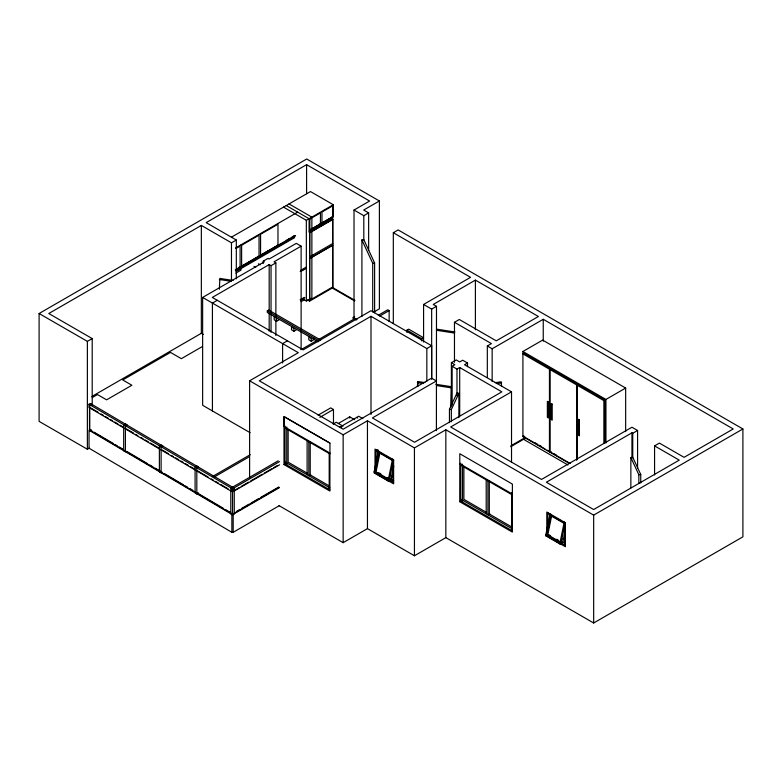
<?xml version="1.0" encoding="UTF-8"?>
<svg xmlns="http://www.w3.org/2000/svg" width="782" height="782" viewBox="0 0 782 782"><rect width="100%" height="100%" fill="white"/><g stroke="black" fill="none" stroke-linecap="round" stroke-linejoin="round"><path stroke-width="1.17" d="M378.185 452.045L373.943 472.778L389.084 481.517L390.687 481.086L393.757 466.121M374.979 473.374L379.456 451.497M379.993 452.592L376.054 471.849L389.113 479.386M392.525 459.034L388.048 480.92L389.651 480.49L390.687 481.086M389.084 481.517L393.561 459.64M564.995 531.369L562.405 544.037L560.802 544.467L545.66 535.729L550.137 513.852M546.696 536.325L551.173 514.448M551.711 515.543L547.771 534.8L559.834 541.76M559.765 543.871L564.242 521.995M560.802 544.467L565.044 523.745M219.351 289.232L219.859 278.412L233.104 280.464M417.344 386.24L417.852 381.499L425.037 382.613M450.891 407.236L451.39 386.689L435.818 384.285M449.455 422.661L449.455 409.279L456.981 393.053L458.878 393.346L458.878 417.666M451.341 421.733L451.341 409.572L458.878 393.346M89.304 448.125L87.379 449.249L39.1 421.371L39.1 313.514L306.71 159.01L379.387 200.974L379.387 308.831L374.158 311.852M236.311 278.812L236.311 240.035L231.472 242.821L201.345 225.431L48.777 313.514L92.208 338.586L92.208 405.242M356.954 319.594L354.011 317.893L354.011 210.035L369.603 201.033L306.603 164.66L206.184 222.635L236.311 240.035M231.54 237.122L310.483 191.561L333.318 204.747L333.318 217.132L309.105 231.11L309.105 218.735L286.261 205.539M235.597 247.972L297.688 212.127M235.998 248.461L240.103 246.095L240.103 266.945M240.993 244.854L241.618 245.216L259.047 235.157L259.047 256.007L235.265 269.819M39.1 313.514L87.379 341.382L92.208 338.586M283.504 207.122L306.339 220.309L333.318 204.747M309.868 218.999L320.454 212.89L320.454 223.75L309.868 229.869L309.868 218.999L309.242 218.637M279.457 244.307L260.562 255.137L260.562 234.277L277.981 224.229L277.981 245.079M286.828 240.054L288.929 238.842M292.087 237.014L294.188 235.802M236.213 269.467L240.397 267.053M242.498 265.841L244.59 264.629M247.738 262.82L249.829 261.608M251.921 260.396L259.262 256.164M261.354 254.952L268.685 250.719M270.787 249.507L278.118 245.274M280.21 244.062L294.882 235.597M235.402 270.22L239.409 267.903L239.057 267.307M241.961 266.027L258.353 256.965L258.001 256.369M260.905 255.088L277.287 246.037L276.936 245.44M235.597 270.347L295.576 235.714M236.027 270.572L294.697 236.702M237.865 269.751L239.918 268.568M236.027 271.452L294.697 237.581M312.878 228.403L314.95 227.2M317.023 226.008L324.295 221.814M326.368 220.612L331.558 217.611M235.812 273.133L240.944 270.171L240.944 267.972M310.562 230.025L310.21 229.429L310.562 230.025L319.76 224.708L319.408 224.111M322.321 222.831L331.871 217.719L331.519 217.122M312.282 229.546L315.4 227.748M317.472 226.545L320.591 224.747M323.709 222.948L325.781 221.756M328.899 219.957L330.972 218.755M311.656 230.104L332.418 218.11L331.519 217.513M309.721 300.259L309.799 231.707L332.633 218.52L332.702 286.994L309.721 300.259L309.105 299.897M321.001 225.587L323.083 224.385M325.156 223.193L332.418 218.999L332.418 218.11M263.221 263.573L263.221 261.159L268.06 258.363L269.184 259.008L296.28 243.368L301.119 246.164L301.119 349.173M250.132 432.72L202.636 405.291L202.636 297.434L264.345 261.804L263.221 261.159M275.88 314.99L275.88 262.879L271.041 265.675L269.184 264.599L212.303 297.434L303.162 349.886L371 310.718L431.674 345.752L431.674 378.468M301.119 246.164L274.023 261.804L275.88 262.879M379.387 200.974L363.689 210.035L368.645 212.89L368.645 250.465M217.259 300.288L212.421 303.084L212.421 410.951M354.011 210.035L363.806 215.685L368.645 212.89M309.652 256.838L332.702 243.534M309.652 258.431L332.633 245.167M309.721 258.549L332.702 245.284M300.699 270.318L305.958 267.278M300.161 271.432L304.325 269.028M300.699 271.52L305.958 268.48M91.914 396.464L201.345 333.288L203.418 334.491M92.237 397.588L97.476 394.558L106.616 399.837L131.884 385.243L122.745 379.974L170.486 352.408L181.346 358.684L202.489 346.475M91.435 403.874L89.705 404.871L89.705 430.843L91.435 429.846M393.317 323.621L393.317 232.723L398.155 229.928L742.9 428.966L742.9 536.833L593.665 622.99L445.838 537.635L414.44 555.767L367.452 528.642L343.151 542.669L279.047 505.651M318.147 341.822L267.288 312.458L267.288 310.865L268.666 310.063L320.571 340.033M300.161 299.789L304.325 297.385M300.708 300.278L304.921 297.844M279.047 319.848L276.632 321.236L274.218 319.848L274.218 317.042L275.821 316.114M301.099 301.647L304.257 299.819M302.184 298.616L306.339 301.011L311.871 297.825L311.871 217.122L289.027 203.936M309.594 301.138L332.839 287.717L332.839 219.41L309.594 232.821L309.594 301.138L307.512 299.936M123.683 424.9L125.413 423.903L127.143 424.9L125.413 425.897L123.683 424.9L123.683 450.872L125.413 451.869L125.413 425.897M293.934 331.226L293.934 328.43L291.51 327.032L291.51 329.828L293.934 331.226L296.349 329.838M287.444 340.815L282.605 343.611L282.605 363.004M311.226 341.216L311.226 338.411L308.812 337.013L308.812 339.818L311.226 341.216L313.641 339.818L313.641 337.951M354.705 316.69L352.614 317.893L356.279 320.014M300.953 349.72L316.651 340.659M318.743 339.447L354.344 318.89M249.614 477.753L249.614 380.795L298.323 352.682L202.636 297.434M431.674 345.752L426.835 348.547L371 316.309L259.292 380.805L343.151 429.22L431.566 378.175L436.405 380.961L372.398 417.92L414.548 442.25L501.849 391.85L459.699 367.52L456.981 369.084L452.143 366.289L452.143 405.076M378.273 315.283L387.755 309.799L389.143 310.601L389.143 321.529M379.661 316.084L389.143 310.601M159.381 445.926L161.112 444.929L162.842 445.926L161.112 446.933L159.381 445.926L159.381 471.898L161.112 472.895L161.112 446.933M423.58 342.017L423.58 304.452L470.559 277.327L393.317 232.723M454.469 362.281L454.469 322.282L459.308 319.486L496.257 340.825L538.407 316.495L475.397 280.112L433.257 304.452L436.493 306.319L436.405 430.657M423.58 304.452L431.654 309.105L436.493 306.319M406.943 332.428L406.943 330.141L408.673 329.144L423.209 337.541L423.209 340.962M195.089 466.962L196.82 465.955L198.55 466.962L196.82 467.959L195.089 466.962L195.089 492.924L196.82 493.921L198.55 492.924M406.943 330.141L421.478 338.538L423.209 337.541M318.118 415.154L330.718 407.881L333.474 409.475L333.474 423.854M212.616 476.433L250.26 454.694M213.936 477.196L249.487 456.659M319.828 417.353L333.474 409.475M333.142 424.059L336.25 422.26L343.034 426.18M338.332 423.463L349.75 416.865L354.696 419.719M230.798 487.988L232.528 486.99L234.258 487.988L234.258 513.95L232.528 514.947L230.798 513.95L230.798 487.988L232.528 488.985L234.258 487.988M278.197 460.813L231.834 487.587L233.212 488.388L279.585 461.615M339.847 427.138L358.713 416.239L362.868 418.634M451.39 405.135L451.39 362.721L456.229 359.925L459.699 361.929L462.67 360.219L467.509 363.004L467.509 366.641M233.789 490.695L239.057 487.645M241.159 486.433L248.539 482.171M250.651 480.959L262.234 474.263M264.345 473.051L271.725 468.789M273.827 467.577L276.994 465.749M279.585 464.811L233.212 491.585L233.212 488.388M452.143 366.289L454.86 364.725L451.39 362.721M487.323 377.501L487.323 345.986L491.419 343.621L454.469 322.282M329.887 443.12L284.003 416.63L284.003 464.567L285.938 463.452M249.614 380.795L343.151 434.802L367.452 420.775L414.44 447.9L445.838 429.777L593.665 515.123L742.9 428.966M467.509 363.004L464.537 364.725L511.526 391.85L511.526 462.142M487.323 345.986L492.152 348.782L543.246 319.281L733.223 428.966L684.084 457.333L659.412 443.091L654.573 445.887L654.573 474.967M236.535 511.399L239.693 509.571M241.804 508.359L249.175 504.097M251.286 502.885L258.656 498.623M260.768 497.401L278.685 487.059M233.789 513.461L279.096 487.303M279.545 487.567L233.183 514.331L233.183 532.307L231.863 531.545M549.443 369.202L550.479 368.596L523.95 353.278L522.914 353.884L549.443 369.202L549.443 451.898L522.914 436.581L522.914 351.499L542.63 340.111L625.659 388.048L625.659 431.605M310.689 474.654L308.841 475.72L308.841 441.762M233.183 532.307L279.545 505.543M511.526 391.85L450.667 426.982L541.525 479.434L631.944 427.226L637.584 430.491L637.584 468.056M550.137 369.603L551.173 368.996L577.693 384.314L576.657 384.91L550.137 369.603L550.137 452.299L569.511 463.491M577.351 459.493L577.351 385.311L578.387 384.715L604.906 400.022L604.906 442.592M522.914 436.581L523.95 435.985M510.92 445.808L525.514 437.382M510.763 446.708L525.436 438.233M577.351 385.311L603.87 400.619L604.906 400.022M522.914 351.499L605.942 399.436L625.659 388.048M459.738 501.721L459.806 453.746L512.386 484.097L512.318 532.083L459.738 501.721L461.673 500.607M550.137 452.299L551.173 451.703M489.776 513.735L487.929 514.8L487.929 480.852M637.584 430.491L632.746 433.287L631.944 432.817L546.364 482.23L593.665 509.541L679.245 460.129L654.573 445.887M89.001 404.274L90.399 403.483L233.222 487.587L231.824 488.379L89.001 404.274L89.001 407.471L231.824 491.575L231.824 488.379M89.49 407.187L89.49 429.963L92.012 430.96M231.863 514.331L89.04 430.217L89.04 448.194L231.863 532.307L233.192 531.555M390.961 479.777L389.358 480.207L374.216 471.458M545.66 535.729L547.263 535.299M562.678 542.728L561.075 543.158L545.934 534.419M361.91 316.544L361.91 239.947L363.806 239.654L374.607 262.928L374.607 312.78M361.91 239.947L372.711 263.221L374.607 262.928M495.162 382.701L501.174 381.772L501.682 386.503M496.873 383.6L501.682 382.857M630.859 487.939L630.859 457.548L632.746 457.255L640.741 474.469L640.741 482.973M630.859 457.548L638.845 474.762L640.741 474.469M219.351 279.506L231.394 281.373M454.977 331.979L436.991 329.193L436.493 330.287L454.469 333.064M417.344 382.594L423.336 383.522M436.512 385.555L450.891 387.784M449.455 409.279L451.341 409.572M332.633 218.52L332.008 218.158L332.633 219.322M331.558 218.501L332.702 219.283L309.721 232.547L309.105 232.186M322.321 222.43L322.673 223.036M309.173 231.345L309.799 231.707M332.849 287.678L354.901 300.405M332.389 288.089L354.578 300.904M260.905 254.697L261.256 255.294M258.441 263.788L260.24 264.824M253.955 266.379L255.753 267.424M241.961 265.626L242.312 266.232M535.211 442.876L537.322 444.098M539.433 445.32L541.545 446.542M554.223 453.853L556.334 455.075M522.914 436.18L544.986 448.927M547.087 450.139L570.205 463.491M567.947 464.977L524.654 439.983L524.654 436.786M267.288 310.865L319.193 340.825M274.218 317.042L276.632 318.44L276.632 321.236M554.721 517.283L556.735 518.446M558.749 519.61L560.753 520.763M547.83 513.432L565.396 523.578M549.873 515.162L565.015 523.901M459.806 463.736L512.386 494.087M460.774 465.173L512.298 494.918M356.641 417.422L357.677 418.028M562.991 538.974L565.063 540.167M562.297 541.76L565.396 543.549M548.544 534.565L550.567 535.729M556.618 539.228L558.641 540.391M562.297 543.754L565.396 545.553M561.368 543.441L562.405 544.037M340.727 426.61L341.763 427.216M340.043 427.011L341.079 427.607M486.551 512.415L463.882 499.327L463.882 466.58M511.975 527.088L489.307 514.009L489.307 481.262M385.018 455.495L387.031 456.659M389.035 457.812L391.049 458.975M460.774 499.131L512.298 528.876M376.113 450.481L393.678 460.627M378.156 452.211L393.297 460.95M512.298 530.87L460.774 501.125L460.774 463.169M391.274 476.013L393.346 477.206M390.58 478.809L393.678 480.598M378.84 472.778L380.863 473.941M386.924 477.44L388.937 478.604M390.58 480.803L393.678 482.592M375.018 473.081L393.62 483.823L393.62 459.855L375.018 449.112L375.018 468.291M329.955 453.071L284.071 426.581L284.071 416.591L329.955 443.081L329.887 491.057L284.003 464.567M285.039 428.018L329.877 453.912M307.482 473.335L288.147 462.172L288.147 429.435M329.554 486.081L310.229 474.918L310.229 442.182M285.039 461.976L329.877 487.86M329.877 489.864L285.039 463.97L285.039 426.024M90.546 407.813L97.897 412.134M101.044 413.991L103.146 415.232M105.247 416.464L108.395 418.321M110.497 419.563L112.598 420.794M114.7 422.036L117.847 423.893M119.949 425.125L123.097 426.982M126.254 428.839L133.605 433.169M135.697 434.401L137.798 435.642M140.956 437.49L143.047 438.731M145.149 439.963L148.306 441.82M150.398 443.062L158.805 448.008M161.952 449.865L168.257 453.57M171.405 455.427L173.506 456.668M175.608 457.9L178.755 459.757M180.857 460.999L182.959 462.23M185.06 463.472L188.208 465.329M190.309 466.561L195.559 469.65M197.66 470.891L208.159 477.079M211.316 478.926L213.408 480.168M215.509 481.409L218.667 483.256M220.759 484.498L228.109 488.828M94.114 432.202L113.019 443.326M115.12 444.567L117.222 445.799M119.314 447.04L122.471 448.897M126.664 451.37L147.671 463.736M149.773 464.977L152.92 466.834M155.022 468.066L162.373 472.396M164.474 473.638L183.379 484.762M185.481 486.003L187.572 487.235M189.674 488.476L192.831 490.334M197.025 492.807L223.281 508.271M225.382 509.502L230.631 512.601M89.49 429.963L231.267 513.451M638.845 474.762L638.845 483.266M632.746 433.287L632.746 457.519M631.944 432.817L631.944 458.272M605.942 399.436L605.942 442.993M603.87 400.619L603.87 443.189M593.665 515.123L593.665 622.99M576.657 384.91L576.657 460.315M564.702 522.376L564.702 545.142M549.56 513.637L549.56 518.427M547.83 512.63L547.83 525.817M543.246 319.281L543.246 341.099M511.623 492.533L511.623 530.479M492.152 348.782L492.152 381.499M486.199 479.845L486.199 513.803M475.397 280.112L475.397 329.808M462.504 464.176L462.504 502.122M459.699 367.52L459.699 415.995M456.981 369.084L456.981 395.751M445.838 429.777L445.838 537.635M431.654 309.105L431.654 379.397M426.835 348.547L426.835 381.264M421.478 338.538L421.478 340.815M417.852 381.499L417.852 386.367M414.44 447.9L414.44 555.767M392.984 459.425L392.984 482.191M377.843 449.484L377.843 456.668M376.113 449.679L376.113 464.068M372.711 263.221L372.711 311.862M371 316.309L371 414.47M367.452 420.775L367.452 528.642M363.806 215.685L363.806 239.927M349.75 416.865L349.75 418.067M343.151 434.802L343.151 542.669M329.193 452.7L329.193 489.464M309.584 231.296L309.584 232.176M307.111 440.765L307.111 474.723M306.603 164.66L306.603 193.74M306.339 220.309L306.339 301.011M286.769 427.021L286.769 464.977M275.88 319.838L275.88 335.595M271.041 265.675L271.041 332.33M269.184 264.599L269.184 310.65M269.184 313.074L269.184 331.255M241.618 245.216L241.618 266.075M232.528 488.985L232.528 514.947M231.863 513.569L231.863 532.307M231.472 242.821L231.472 280.396M201.345 225.431L201.345 333.288M196.82 467.959L196.82 493.921M87.379 341.382L87.379 449.249M332.565 205.891L321.979 212.01L321.979 222.88L332.565 216.761L332.565 205.891M548.407 401.968L547.361 401.362L547.361 417.344L548.407 417.94L548.407 401.968M552.209 404.157L551.173 403.561L551.173 419.543L552.209 420.139L552.209 404.157M579.423 419.875L578.387 419.269L578.387 435.251L579.423 435.857L579.423 419.875M565.396 522.777L546.794 512.034L546.794 536.002L565.396 546.745L565.396 522.777"/></g></svg>
